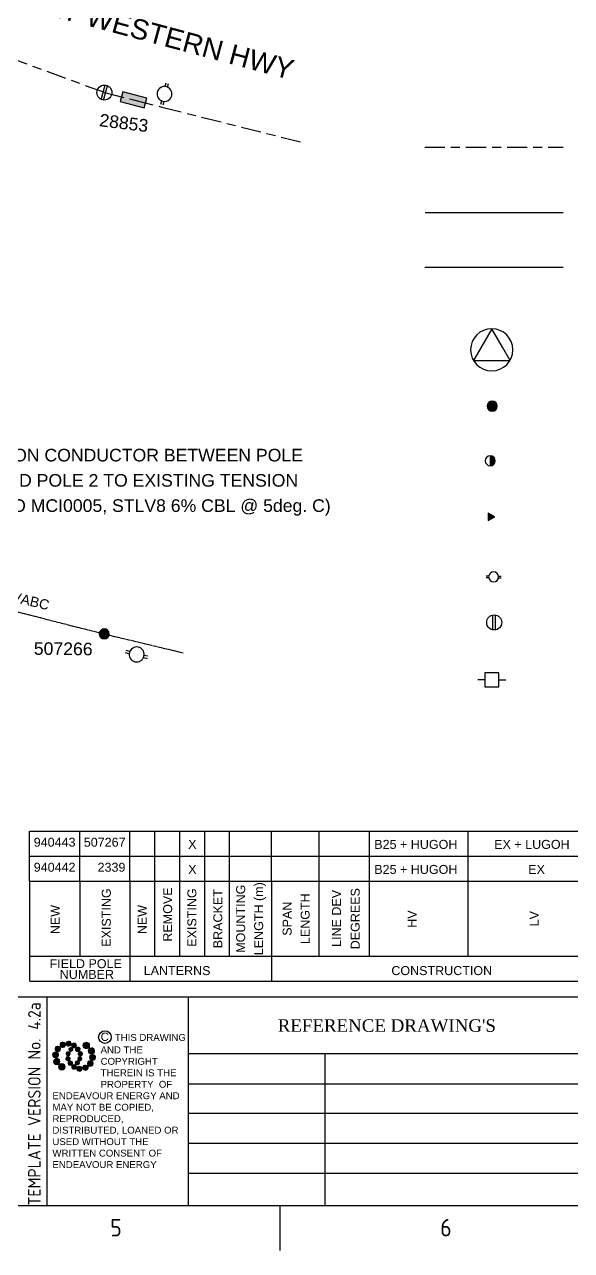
# Paper-space layout 'A1 Page 3' of a CAD drawing. Header units: metres, sheet in millimetres. Extents: x -21 to 813, y -3 to 583.
# Drawn here: x 279.5 to 388.8, y -3 to 241.9 of the extents above; entities that cross this region are included whole.
import ezdxf
from ezdxf.enums import TextEntityAlignment as Align

# ---------------------------------------------------------------- set-up
doc = ezdxf.new("R2010")
doc.units = ezdxf.units.M
doc.linetypes.add('Cable Exist OH', pattern=[1, 1, 0])
doc.linetypes.add('Cable Exist UG', pattern=[8.2, 4, -1.2, 1.8, -1.2])
doc.layers.get('0').update_dxf_attribs({"color": 6})
doc.layers.add('Cadastre Roads_SP_EXT', color=9, linetype='Continuous', lineweight=5)
for name, color, linetype in [('Equip_LV_EXT', 7, 'Continuous'), ('Equip_LV_NEW', 2, 'Continuous'), ('Equip_SP_LV_EXT', 7, 'Continuous'), ('Mains_HV_EXT', 7, 'Continuous'), ('Mains_LV_EXT', 7, 'Continuous'), ('Mains_LV_NEW_T84', 2, 'Continuous'), ('Notes', 7, 'Continuous'), ('Sub_SP_TR_HV_LV_SL_LS_EXT', 7, 'Continuous'), ('SupportsOH_SP_TR_HV_LV_SL_EXT', 7, 'Continuous'), ('SupportsOH_SP_TR_HV_LV_SL_NEW', 2, 'Continuous'), ('SupportsUG_SP_EXT', 7, 'Continuous'), ('SupportsUG_SP_LV_EXT', 7, 'Continuous')]:
    doc.layers.add(name, color=color, linetype=linetype)
doc.styles.add('ARIAL', font='arial.ttf', dxfattribs={"height": 2})
doc.styles.add('iecARIAL', font='arial.ttf', dxfattribs={"height": 2})
doc.styles.add('iecISOCP', font='isocp.shx')
doc.styles.add('iecTimesNewRoman', font='times.ttf')
doc.styles.add('POLE_LABEL', font='arial.ttf')
doc.styles.get("Standard").update_dxf_attribs({"font": 'arial.ttf'})
doc.linetypes.add('Cable New UG', pattern='A,7,-0.25,["x",Standard,S=2,R=0,X=0.2,Y=-0.8],-2.1', length=9.35)

# ---------------------------------------------------------------- blocks, each defined once
blk = doc.blocks.new('EE_LOGO_SMALL')
at = {"layer": 'Notes'}
h = blk.add_hatch(color=256, dxfattribs=at)
edge = h.paths.add_edge_path()
edge.add_spline(control_points=[(-4.19, 5.89), (-4.56, 6.46), (-5.32, 6.62), (-5.88, 6.26), (-6.45, 5.89), (-6.61, 5.13), (-6.25, 4.56), (-5.88, 4), (-5.13, 3.83), (-4.56, 4.2), (-3.99, 4.56), (-3.82, 5.32), (-4.19, 5.89)], knot_values=[0, 0, 0, 0, 1, 1, 1, 2, 2, 2, 3, 3, 3, 4, 4, 4, 4], degree=3, periodic=0)
h = blk.add_hatch(color=256, dxfattribs=at)
edge = h.paths.add_edge_path()
edge.add_spline(control_points=[(-1.35, 5.88), (-1.41, 6.52), (-1.98, 6.98), (-2.62, 6.92), (-3.26, 6.85), (-3.72, 6.28), (-3.66, 5.65), (-3.6, 5.01), (-3.03, 4.54), (-2.39, 4.61), (-1.75, 4.67), (-1.28, 5.24), (-1.35, 5.88)], knot_values=[0, 0, 0, 0, 1, 1, 1, 2, 2, 2, 3, 3, 3, 4, 4, 4, 4], degree=3, periodic=0)
h = blk.add_hatch(color=256, dxfattribs=at)
edge = h.paths.add_edge_path()
edge.add_spline(control_points=[(1.01, 4.87), (1.01, 4.27), (0.53, 3.79), (-0.07, 3.79), (-0.67, 3.79), (-1.16, 4.27), (-1.16, 4.87), (-1.16, 5.47), (-0.67, 5.96), (-0.07, 5.96), (0.53, 5.96), (1.01, 5.47), (1.01, 4.87)], knot_values=[0, 0, 0, 0, 1, 1, 1, 2, 2, 2, 3, 3, 3, 4, 4, 4, 4], degree=3, periodic=0)
edge = h.paths.add_edge_path()
edge.add_spline(control_points=[(-1.36, 3.98), (-1.87, 4.09), (-2.38, 3.77), (-2.49, 3.26), (-2.6, 2.75), (-2.27, 2.24), (-1.76, 2.13), (-1.25, 2.02), (-0.75, 2.35), (-0.64, 2.86), (-0.53, 3.37), (-0.85, 3.87), (-1.36, 3.98)], knot_values=[0, 0, 0, 0, 1, 1, 1, 2, 2, 2, 3, 3, 3, 4, 4, 4, 4], degree=3, periodic=0)
h = blk.add_hatch(color=256, dxfattribs=at)
edge = h.paths.add_edge_path()
edge.add_spline(control_points=[(2.33, 2.37), (2.77, 2.76), (2.8, 3.42), (2.42, 3.85), (2.03, 4.29), (1.37, 4.32), (0.94, 3.94), (0.51, 3.55), (0.47, 2.89), (0.85, 2.46), (1.24, 2.03), (1.9, 1.99), (2.33, 2.37)], knot_values=[0, 0, 0, 0, 1, 1, 1, 2, 2, 2, 3, 3, 3, 4, 4, 4, 4], degree=3, periodic=0)
edge = h.paths.add_edge_path()
edge.add_spline(control_points=[(1.01, 4.87), (1.01, 4.27), (0.53, 3.79), (-0.07, 3.79), (-0.67, 3.79), (-1.16, 4.27), (-1.16, 4.87), (-1.16, 5.47), (-0.67, 5.96), (-0.07, 5.96), (0.53, 5.96), (1.01, 5.47), (1.01, 4.87)], knot_values=[0, 0, 0, 0, 1, 1, 1, 2, 2, 2, 3, 3, 3, 4, 4, 4, 4], degree=3, periodic=0)
h = blk.add_hatch(color=256, dxfattribs=at)
edge = h.paths.add_edge_path()
edge.add_spline(control_points=[(1.01, 4.87), (1.01, 4.27), (0.53, 3.79), (-0.07, 3.79), (-0.67, 3.79), (-1.16, 4.27), (-1.16, 4.87), (-1.16, 5.47), (-0.67, 5.96), (-0.07, 5.96), (0.53, 5.96), (1.01, 5.47), (1.01, 4.87)], knot_values=[0, 0, 0, 0, 1, 1, 1, 2, 2, 2, 3, 3, 3, 4, 4, 4, 4], degree=3, periodic=0)
edge = h.paths.add_edge_path(flags=16)
edge.add_spline(control_points=[(1.01, 4.87), (1.01, 4.27), (0.53, 3.79), (-0.07, 3.79), (-0.67, 3.79), (-1.16, 4.27), (-1.16, 4.87), (-1.16, 5.47), (-0.67, 5.96), (-0.07, 5.96), (0.53, 5.96), (1.01, 5.47), (1.01, 4.87)], knot_values=[0, 0, 0, 0, 1, 1, 1, 2, 2, 2, 3, 3, 3, 4, 4, 4, 4], degree=3, periodic=0)
h = blk.add_hatch(color=256, dxfattribs=at)
edge = h.paths.add_edge_path()
edge.add_spline(control_points=[(6.99, 4.87), (6.99, 4.04), (6.32, 3.36), (5.48, 3.36), (4.65, 3.36), (3.97, 4.04), (3.97, 4.87), (3.97, 5.71), (4.65, 6.38), (5.48, 6.38), (6.32, 6.38), (6.99, 5.71), (6.99, 4.87)], knot_values=[0, 0, 0, 0, 1, 1, 1, 2, 2, 2, 3, 3, 3, 4, 4, 4, 4], degree=3, periodic=0)
h = blk.add_hatch(color=256, dxfattribs=at)
edge = h.paths.add_edge_path()
edge.add_spline(control_points=[(-8.41, 1.95), (-9.16, 1.99), (-9.8, 1.42), (-9.84, 0.67), (-9.89, -0.07), (-9.31, -0.71), (-8.56, -0.75), (-7.82, -0.8), (-7.18, -0.23), (-7.14, 0.52), (-7.09, 1.27), (-7.66, 1.91), (-8.41, 1.95)], knot_values=[0, 0, 0, 0, 1, 1, 1, 2, 2, 2, 3, 3, 3, 4, 4, 4, 4], degree=3, periodic=0)
h = blk.add_hatch(color=256, dxfattribs=at)
edge = h.paths.add_edge_path()
edge.add_spline(control_points=[(-6.81, 4.47), (-7.42, 4.82), (-8.21, 4.62), (-8.57, 4), (-8.92, 3.39), (-8.72, 2.6), (-8.1, 2.25), (-7.49, 1.89), (-6.7, 2.09), (-6.34, 2.71), (-5.98, 3.32), (-6.19, 4.11), (-6.81, 4.47)], knot_values=[0, 0, 0, 0, 1, 1, 1, 2, 2, 2, 3, 3, 3, 4, 4, 4, 4], degree=3, periodic=0)
h = blk.add_hatch(color=256, dxfattribs=at)
edge = h.paths.add_edge_path()
edge.add_spline(control_points=[(-2.5, 2.07), (-3.02, 2.18), (-3.52, 1.86), (-3.63, 1.35), (-3.74, 0.84), (-3.41, 0.33), (-2.91, 0.22), (-2.39, 0.11), (-1.89, 0.43), (-1.78, 0.95), (-1.67, 1.46), (-1.99, 1.96), (-2.5, 2.07)], knot_values=[0, 0, 0, 0, 1, 1, 1, 2, 2, 2, 3, 3, 3, 4, 4, 4, 4], degree=3, periodic=0)
h = blk.add_hatch(color=256, dxfattribs=at)
edge = h.paths.add_edge_path()
edge.add_spline(control_points=[(2.98, 0.19), (3.52, 0.33), (3.83, 0.88), (3.69, 1.41), (3.55, 1.94), (3.01, 2.26), (2.48, 2.12), (1.95, 1.98), (1.63, 1.43), (1.77, 0.9), (1.91, 0.37), (2.45, 0.05), (2.98, 0.19)], knot_values=[0, 0, 0, 0, 1, 1, 1, 2, 2, 2, 3, 3, 3, 4, 4, 4, 4], degree=3, periodic=0)
h = blk.add_hatch(color=256, dxfattribs=at)
edge = h.paths.add_edge_path()
edge.add_spline(control_points=[(8.37, 1.14), (9.1, 1.46), (9.42, 2.3), (9.11, 3.02), (8.79, 3.74), (7.95, 4.07), (7.23, 3.75), (6.51, 3.43), (6.18, 2.59), (6.49, 1.87), (6.81, 1.15), (7.65, 0.82), (8.37, 1.14)], knot_values=[0, 0, 0, 0, 1, 1, 1, 2, 2, 2, 3, 3, 3, 4, 4, 4, 4], degree=3, periodic=0)
h = blk.add_hatch(color=256, dxfattribs=at)
edge = h.paths.add_edge_path()
edge.add_spline(control_points=[(8.27, -1.91), (9.01, -1.95), (9.65, -1.38), (9.69, -0.63), (9.74, 0.12), (9.17, 0.75), (8.42, 0.8), (7.67, 0.84), (7.03, 0.27), (6.99, -0.48), (6.95, -1.22), (7.52, -1.87), (8.27, -1.91)], knot_values=[0, 0, 0, 0, 1, 1, 1, 2, 2, 2, 3, 3, 3, 4, 4, 4, 4], degree=3, periodic=0)
h = blk.add_hatch(color=256, dxfattribs=at)
edge = h.paths.add_edge_path()
edge.add_spline(control_points=[(-8.52, -1.1), (-9.24, -1.42), (-9.57, -2.26), (-9.25, -2.98), (-8.94, -3.7), (-8.09, -4.03), (-7.37, -3.71), (-6.65, -3.39), (-6.33, -2.55), (-6.64, -1.83), (-6.96, -1.11), (-7.8, -0.78), (-8.52, -1.1)], knot_values=[0, 0, 0, 0, 1, 1, 1, 2, 2, 2, 3, 3, 3, 4, 4, 4, 4], degree=3, periodic=0)
h = blk.add_hatch(color=256, dxfattribs=at)
edge = h.paths.add_edge_path()
edge.add_spline(control_points=[(-7.14, -4.83), (-7.14, -4), (-6.46, -3.32), (-5.63, -3.32), (-4.8, -3.32), (-4.12, -4), (-4.12, -4.83), (-4.12, -5.67), (-4.8, -6.34), (-5.63, -6.34), (-6.46, -6.34), (-7.14, -5.67), (-7.14, -4.83)], knot_values=[0, 0, 0, 0, 1, 1, 1, 2, 2, 2, 3, 3, 3, 4, 4, 4, 4], degree=3, periodic=0)
h = blk.add_hatch(color=256, dxfattribs=at)
edge = h.paths.add_edge_path()
edge.add_spline(control_points=[(-3.13, -0.15), (-3.66, -0.29), (-3.98, -0.84), (-3.84, -1.37), (-3.7, -1.9), (-3.15, -2.22), (-2.62, -2.08), (-2.09, -1.94), (-1.78, -1.39), (-1.91, -0.86), (-2.06, -0.33), (-2.6, -0.01), (-3.13, -0.15)], knot_values=[0, 0, 0, 0, 1, 1, 1, 2, 2, 2, 3, 3, 3, 4, 4, 4, 4], degree=3, periodic=0)
h = blk.add_hatch(color=256, dxfattribs=at)
edge = h.paths.add_edge_path()
edge.add_spline(control_points=[(-2.48, -2.33), (-2.91, -2.72), (-2.95, -3.38), (-2.56, -3.81), (-2.18, -4.24), (-1.52, -4.28), (-1.08, -3.9), (-0.65, -3.51), (-0.62, -2.85), (-1, -2.42), (-1.39, -1.98), (-2.05, -1.95), (-2.48, -2.33)], knot_values=[0, 0, 0, 0, 1, 1, 1, 2, 2, 2, 3, 3, 3, 4, 4, 4, 4], degree=3, periodic=0)
h = blk.add_hatch(color=256, dxfattribs=at)
edge = h.paths.add_edge_path()
edge.add_spline(control_points=[(-1.16, -4.83), (-1.16, -4.23), (-0.67, -3.74), (-0.07, -3.74), (0.53, -3.74), (1.01, -4.23), (1.01, -4.83), (1.01, -5.43), (0.53, -5.92), (-0.07, -5.92), (-0.67, -5.92), (-1.16, -5.43), (-1.16, -4.83)], knot_values=[0, 0, 0, 0, 1, 1, 1, 2, 2, 2, 3, 3, 3, 4, 4, 4, 4], degree=3, periodic=0)
h = blk.add_hatch(color=256, dxfattribs=at)
edge = h.paths.add_edge_path()
edge.add_spline(control_points=[(1.22, -3.94), (1.73, -4.05), (2.23, -3.73), (2.34, -3.22), (2.45, -2.71), (2.13, -2.2), (1.62, -2.09), (1.11, -1.98), (0.6, -2.3), (0.49, -2.81), (0.38, -3.32), (0.71, -3.83), (1.22, -3.94)], knot_values=[0, 0, 0, 0, 1, 1, 1, 2, 2, 2, 3, 3, 3, 4, 4, 4, 4], degree=3, periodic=0)
h = blk.add_hatch(color=256, dxfattribs=at)
edge = h.paths.add_edge_path()
edge.add_spline(control_points=[(1.2, -5.84), (1.27, -6.47), (1.84, -6.94), (2.47, -6.87), (3.11, -6.81), (3.58, -6.24), (3.51, -5.6), (3.45, -4.96), (2.88, -4.5), (2.24, -4.56), (1.6, -4.63), (1.13, -5.2), (1.2, -5.84)], knot_values=[0, 0, 0, 0, 1, 1, 1, 2, 2, 2, 3, 3, 3, 4, 4, 4, 4], degree=3, periodic=0)
h = blk.add_hatch(color=256, dxfattribs=at)
edge = h.paths.add_edge_path()
edge.add_spline(control_points=[(2.36, -2.03), (2.87, -2.14), (3.37, -1.81), (3.48, -1.3), (3.59, -0.79), (3.27, -0.29), (2.76, -0.18), (2.25, -0.07), (1.74, -0.39), (1.63, -0.9), (1.52, -1.41), (1.85, -1.92), (2.36, -2.03)], knot_values=[0, 0, 0, 0, 1, 1, 1, 2, 2, 2, 3, 3, 3, 4, 4, 4, 4], degree=3, periodic=0)
h = blk.add_hatch(color=256, dxfattribs=at)
edge = h.paths.add_edge_path()
edge.add_spline(control_points=[(4.05, -5.84), (4.41, -6.41), (5.17, -6.58), (5.73, -6.21), (6.3, -5.85), (6.46, -5.09), (6.1, -4.52), (5.73, -3.95), (4.98, -3.79), (4.41, -4.16), (3.84, -4.52), (3.68, -5.28), (4.05, -5.84)], knot_values=[0, 0, 0, 0, 1, 1, 1, 2, 2, 2, 3, 3, 3, 4, 4, 4, 4], degree=3, periodic=0)
h = blk.add_hatch(color=256, dxfattribs=at)
edge = h.paths.add_edge_path()
edge.add_spline(control_points=[(6.66, -4.43), (7.27, -4.78), (8.06, -4.58), (8.42, -3.96), (8.78, -3.35), (8.57, -2.56), (7.96, -2.2), (7.34, -1.84), (6.55, -2.05), (6.2, -2.66), (5.84, -3.28), (6.04, -4.07), (6.66, -4.43)], knot_values=[0, 0, 0, 0, 1, 1, 1, 2, 2, 2, 3, 3, 3, 4, 4, 4, 4], degree=3, periodic=0)
at = {"layer": 'Notes', "lineweight": 0}
for points in [[(1.85, 2.13), (1.85, 2.13)], [(-1.99, -2.08), (-1.99, -2.08)]]:
    blk.add_lwpolyline(points, dxfattribs=at)
for points in [[(-4.19, 5.89), (-4.56, 6.46), (-5.32, 6.62), (-5.88, 6.26), (-6.45, 5.89), (-6.61, 5.13), (-6.25, 4.56), (-5.88, 4), (-5.13, 3.83), (-4.56, 4.2), (-3.99, 4.56), (-3.82, 5.32), (-4.19, 5.89)], [(-1.35, 5.88), (-1.41, 6.52), (-1.98, 6.98), (-2.62, 6.92), (-3.26, 6.85), (-3.72, 6.28), (-3.66, 5.65), (-3.6, 5.01), (-3.03, 4.54), (-2.39, 4.61), (-1.75, 4.67), (-1.28, 5.24), (-1.35, 5.88)], [(1.01, 4.87), (1.01, 4.27), (0.53, 3.79), (-0.07, 3.79), (-0.67, 3.79), (-1.16, 4.27), (-1.16, 4.87), (-1.16, 5.47), (-0.67, 5.96), (-0.07, 5.96), (0.53, 5.96), (1.01, 5.47), (1.01, 4.87)], [(1.01, 4.87), (1.01, 4.27), (0.53, 3.79), (-0.07, 3.79), (-0.67, 3.79), (-1.16, 4.27), (-1.16, 4.87), (-1.16, 5.47), (-0.67, 5.96), (-0.07, 5.96), (0.53, 5.96), (1.01, 5.47), (1.01, 4.87)], [(6.99, 4.87), (6.99, 4.04), (6.32, 3.36), (5.48, 3.36), (4.65, 3.36), (3.97, 4.04), (3.97, 4.87), (3.97, 5.71), (4.65, 6.38), (5.48, 6.38), (6.32, 6.38), (6.99, 5.71), (6.99, 4.87)], [(-8.41, 1.95), (-9.16, 1.99), (-9.8, 1.42), (-9.84, 0.67), (-9.89, -0.07), (-9.31, -0.71), (-8.56, -0.75), (-7.82, -0.8), (-7.18, -0.23), (-7.14, 0.52), (-7.09, 1.27), (-7.66, 1.91), (-8.41, 1.95)], [(-6.81, 4.47), (-7.42, 4.82), (-8.21, 4.62), (-8.57, 4), (-8.92, 3.39), (-8.72, 2.6), (-8.1, 2.25), (-7.49, 1.89), (-6.7, 2.09), (-6.34, 2.71), (-5.98, 3.32), (-6.19, 4.11), (-6.81, 4.47)], [(-2.5, 2.07), (-3.02, 2.18), (-3.52, 1.86), (-3.63, 1.35), (-3.74, 0.84), (-3.41, 0.33), (-2.91, 0.22), (-2.39, 0.11), (-1.89, 0.43), (-1.78, 0.95), (-1.67, 1.46), (-1.99, 1.96), (-2.5, 2.07)], [(-1.36, 3.98), (-1.87, 4.09), (-2.38, 3.77), (-2.49, 3.26), (-2.6, 2.75), (-2.27, 2.24), (-1.76, 2.13), (-1.25, 2.02), (-0.75, 2.35), (-0.64, 2.86), (-0.53, 3.37), (-0.85, 3.87), (-1.36, 3.98)], [(2.33, 2.37), (2.77, 2.76), (2.8, 3.42), (2.42, 3.85), (2.03, 4.29), (1.37, 4.32), (0.94, 3.94), (0.51, 3.55), (0.47, 2.89), (0.85, 2.46), (1.24, 2.03), (1.9, 1.99), (2.33, 2.37)], [(2.98, 0.19), (3.52, 0.33), (3.83, 0.88), (3.69, 1.41), (3.55, 1.94), (3.01, 2.26), (2.48, 2.12), (1.95, 1.98), (1.63, 1.43), (1.77, 0.9), (1.91, 0.37), (2.45, 0.05), (2.98, 0.19)], [(8.37, 1.14), (9.1, 1.46), (9.42, 2.3), (9.11, 3.02), (8.79, 3.74), (7.95, 4.07), (7.23, 3.75), (6.51, 3.43), (6.18, 2.59), (6.49, 1.87), (6.81, 1.15), (7.65, 0.82), (8.37, 1.14)], [(8.27, -1.91), (9.01, -1.95), (9.65, -1.38), (9.69, -0.63), (9.74, 0.12), (9.17, 0.75), (8.42, 0.8), (7.67, 0.84), (7.03, 0.27), (6.99, -0.48), (6.95, -1.22), (7.52, -1.87), (8.27, -1.91)], [(-8.52, -1.1), (-9.24, -1.42), (-9.57, -2.26), (-9.25, -2.98), (-8.94, -3.7), (-8.09, -4.03), (-7.37, -3.71), (-6.65, -3.39), (-6.33, -2.55), (-6.64, -1.83), (-6.96, -1.11), (-7.8, -0.78), (-8.52, -1.1)], [(-7.14, -4.83), (-7.14, -4), (-6.46, -3.32), (-5.63, -3.32), (-4.8, -3.32), (-4.12, -4), (-4.12, -4.83), (-4.12, -5.67), (-4.8, -6.34), (-5.63, -6.34), (-6.46, -6.34), (-7.14, -5.67), (-7.14, -4.83)], [(-3.13, -0.15), (-3.66, -0.29), (-3.98, -0.84), (-3.84, -1.37), (-3.7, -1.9), (-3.15, -2.22), (-2.62, -2.08), (-2.09, -1.94), (-1.78, -1.39), (-1.91, -0.86), (-2.06, -0.33), (-2.6, -0.01), (-3.13, -0.15)], [(-2.48, -2.33), (-2.91, -2.72), (-2.95, -3.38), (-2.56, -3.81), (-2.18, -4.24), (-1.52, -4.28), (-1.08, -3.9), (-0.65, -3.51), (-0.62, -2.85), (-1, -2.42), (-1.39, -1.98), (-2.05, -1.95), (-2.48, -2.33)], [(-1.16, -4.83), (-1.16, -4.23), (-0.67, -3.74), (-0.07, -3.74), (0.53, -3.74), (1.01, -4.23), (1.01, -4.83), (1.01, -5.43), (0.53, -5.92), (-0.07, -5.92), (-0.67, -5.92), (-1.16, -5.43), (-1.16, -4.83)], [(1.22, -3.94), (1.73, -4.05), (2.23, -3.73), (2.34, -3.22), (2.45, -2.71), (2.13, -2.2), (1.62, -2.09), (1.11, -1.98), (0.6, -2.3), (0.49, -2.81), (0.38, -3.32), (0.71, -3.83), (1.22, -3.94)], [(1.2, -5.84), (1.27, -6.47), (1.84, -6.94), (2.47, -6.87), (3.11, -6.81), (3.58, -6.24), (3.51, -5.6), (3.45, -4.96), (2.88, -4.5), (2.24, -4.56), (1.6, -4.63), (1.13, -5.2), (1.2, -5.84)], [(2.36, -2.03), (2.87, -2.14), (3.37, -1.81), (3.48, -1.3), (3.59, -0.79), (3.27, -0.29), (2.76, -0.18), (2.25, -0.07), (1.74, -0.39), (1.63, -0.9), (1.52, -1.41), (1.85, -1.92), (2.36, -2.03)], [(4.05, -5.84), (4.41, -6.41), (5.17, -6.58), (5.73, -6.21), (6.3, -5.85), (6.46, -5.09), (6.1, -4.52), (5.73, -3.95), (4.98, -3.79), (4.41, -4.16), (3.84, -4.52), (3.68, -5.28), (4.05, -5.84)], [(6.66, -4.43), (7.27, -4.78), (8.06, -4.58), (8.42, -3.96), (8.78, -3.35), (8.57, -2.56), (7.96, -2.2), (7.34, -1.84), (6.55, -2.05), (6.2, -2.66), (5.84, -3.28), (6.04, -4.07), (6.66, -4.43)]]:
    blk.add_open_spline(points, degree=3, knots=[0, 0, 0, 0, 1, 1, 1, 2, 2, 2, 3, 3, 3, 4, 4, 4, 4], dxfattribs=at)
blk = doc.blocks.new('EE_COPYRIGHT_A1')
at = {"layer": 'Notes'}
blk.add_circle((9.53, -0.82), 1.15, dxfattribs=at)
at = {"xscale": 0.4, "yscale": 0.4, "zscale": 0.4}
blk.add_blockref('EE_LOGO_SMALL', (3.96, -4.29), dxfattribs=at)
at = {"layer": 'Notes', "insert": (0, 0), "char_height": 1.25, "width": 24.1208, "attachment_point": 1, "style": 'ARIAL'}
blk.add_mtext('\\pt8.75;               ^I{\\H1.2x;C } THIS DRAWING\\P\\pi-8.75,l8.75,t8.75,20;       ^IAND THE ^I\\P\\pi0,t8.75;COPYRIGHT\\P\\pi-8.75,t1.25,8.75;^I^ITHEREIN IS THE PROPERTY  OF \\P\\pi0,l0,t1.25;ENDEAVOUR ENERGY AND MAY NOT BE COPIED, REPRODUCED, DISTRIBUTED, LOANED OR USED WITHOUT THE WRITTEN CONSENT OF ENDEAVOUR ENERGY', dxfattribs=at)
blk = doc.blocks.new('A1_FRAME_TITLE')
at = {"layer": 'Notes', "color": 3, "linetype": 'Continuous'}
for p, q in [((304.54, 47.62), (304.54, 5.97)), ((332.78, 47.62), (332.78, 5.97))]:
    blk.add_line(p, q, dxfattribs=at)
at = {"layer": 'Notes', "color": 7}
for p, q in [((332.81, 36.33), (478.24, 36.33)), ((360.07, 36.33), (360.07, 5.97)), ((332.78, 30.28), (478.24, 30.28)), ((478.24, 24.33), (332.78, 24.33)), ((478.24, 18.33), (332.78, 18.33)), ((478.24, 12.33), (332.78, 12.33))]:
    blk.add_line(p, q, dxfattribs=at)
at = {"layer": 'Notes', "linetype": 'Continuous'}
blk.add_line((351.17, -3.03), (351.17, 5.97), dxfattribs=at)
at = {"layer": 'Notes', "color": 3, "linetype": 'Continuous', "flags": 128}
for points in [[(123.8, 47.62), (824.37, 47.62)], [(123.8, 5.97), (824.37, 5.97)]]:
    blk.add_lwpolyline(points, dxfattribs=at)
at = {"layer": 'Notes', "xscale": 1.1, "yscale": 1.1, "zscale": 1.1}
blk.add_blockref('EE_COPYRIGHT_A1', (305.65, 40.49), dxfattribs=at)
blk.add_attdef('DRAFT_NUM', (29.9, 23.29), '', height=2.5, rotation=90)
at = {"layer": 'Notes', "style": 'iecTimesNewRoman'}
blk.add_text("REFERENCE DRAWING'S", height=2.5, dxfattribs=at).set_placement((372.45, 40.66), align=Align.CENTER)
at = {"layer": 'Notes', "color": 7, "style": 'iecISOCP'}
blk.add_text('TEMPLATE VERSION No.', height=2.5, rotation=90, dxfattribs=at).set_placement((302.04, 5.97), align=Align.MIDDLE_LEFT)
for s, p in [('5', (317.21, -0.22)), ('6', (383.12, -0.22))]:
    blk.add_text(s, height=3.5, dxfattribs=at).set_placement(p)
at = {"layer": 'Notes', "color": 7, "style": 'iecISOCP', "flags": 8}
blk.add_attdef('VERSION_NO', text='', height=2.5, rotation=90, dxfattribs=at).set_placement((302.04, 43.81), align=Align.MIDDLE_CENTER)
at = {"layer": 'Notes', "color": 7, "style": 'iecISOCP'}
for tag, p in [('CAP_NO', (513.19, 43.46)), ('IE_NUM', (513.05, 37.81)), ('REF_No_1', (335.24, 32.31)), ('REF_1', (362.52, 32.31)), ('HV_SWITCH', (513.46, 32.16)), ('GEN_WO', (441.71, 31.76)), ('REF_No_2', (335.24, 26.31)), ('REF_2', (362.52, 26.31)), ('OH_WO', (441.71, 25.81)), ('UBD_REF', (513.05, 25.83)), ('REF_No_3', (335.24, 20.31)), ('REF_3', (362.52, 20.31)), ('UG_WO', (441.71, 20.05)), ('GIS_MAP_No', (513.05, 20.04)), ('REF_No_4', (335.24, 14.31)), ('REF_4', (362.52, 14.31)), ('SUB_WO', (441.71, 13.81)), ('HV_OP_DIAG', (513.33, 14.2)), ('LGA', (512.95, 7.78))]:
    blk.add_attdef(tag, p, '', height=2.5, dxfattribs=at)
at = {"layer": 'Notes', "style": 'iecISOCP'}
for tag, p in [('T1', (684.37, 39.47)), ('T2', (684.37, 34.35)), ('T3', (684.37, 28.92)), ('T4', (684.37, 23.66)), ('T5', (684.37, 18.23)), ('T6', (684.37, 12.97))]:
    blk.add_attdef(tag, text='', height=3.5, dxfattribs=at).set_placement(p, align=Align.CENTER)
at = {"layer": 'Notes', "color": 7, "style": 'iecISOCP'}
for tag, p in [('scale', (567.76, 33.27)), ('DRAWN', (567.76, 24.93)), ('DATE', (567.76, 16.88)), ('CHD', (567.76, 8.37)), ('DESIGN', (605.62, 9.15))]:
    blk.add_attdef(tag, text='', height=2.5, dxfattribs=at).set_placement(p, align=Align.CENTER)
at = {"layer": 'Notes', "color": 4, "style": 'iecISOCP'}
blk.add_attdef('NUM', text='', height=7, dxfattribs=at).set_placement((792.37, 20.12), align=Align.MIDDLE_CENTER)
at = {"layer": 'Notes', "color": 1, "style": 'iecISOCP'}
blk.add_attdef('REV', text='', height=5, dxfattribs=at).set_placement((820.05, 17.1), align=Align.CENTER)
at = {"layer": 'Notes', "color": 7, "style": 'iecISOCP'}
for tag, p in [('NS', (790.71, 8.12)), ('SHTS', (805.41, 8.12))]:
    blk.add_attdef(tag, text='', height=2.5, dxfattribs=at).set_placement(p, align=Align.MIDDLE)
at = {"layer": 'Notes', "style": 'iecISOCP'}
blk.add_attdef('ExportID', (9.08, 2.39), '', height=2.5, dxfattribs=at)
at = {"layer": 'Notes', "style": 'iecISOCP', "flags": 1}
for tag, p in [('ProjectType', (14.17, -26.8)), ('ProjectNumber', (23.56, -26.82)), ('DrawingNumber', (35.51, -26.8)), ('ProjectDescription', (47.56, -26.83)), ('ExportDate', (60.28, -26.79)), ('ExportUserName', (69.15, -26.8)), ('DesignerCompanyName', (81.48, -26.79)), ('ExportAreaOfInterest', (97.1, -26.81)), ('GIS_SUCCESS', (112, -26.78)), ('CAD_SUCCESS', (121.79, -26.78)), ('DEPOTCODE', (132.11, -26.88)), ('ExportCategories', (140.08, -26.8)), ('Comments', (154.38, -26.88))]:
    blk.add_attdef(tag, p, '', height=1, dxfattribs=at)
blk = doc.blocks.new('PILLAR_EXT')
blk.add_hatch(color=256).paths.add_polyline_path([(-2.475, 0.99), (-2.475, -0.99), (2.475, -0.99), (2.475, 0.99)])
blk.add_lwpolyline([(-2.475, -0.99), (2.475, -0.99), (2.475, 0.99), (-2.475, 0.99)], close=True)
at = {"style": 'iecARIAL', "flags": 8}
blk.add_attdef('ASSET_NUM', (1.5, 3.5), '', height=2.5, dxfattribs=at)
for tag, p, flags in [('OWNED_BY', (0, -0.2), 9), ('STATE', (0, -0.4), 9), ('SUPPORT_TYPE', (0, -0.6), 9), ('STREETNAME', (0, -1.8), 9), ('SUBURB', (0, -2), 1), ('USAGE', (0, -0.8), 9), ('LEGEND', (0, -1), 9), ('LOCATION', (0, -1.2), 9), ('NOTES', (0, -1.4), 9), ('PARENT', (0, -1.6), 9)]:
    blk.add_attdef(tag, p, '', height=0.2, dxfattribs=dict(flags=flags))
blk = doc.blocks.new('LV_OH_LINKS_OPEN_EXT')
for p, q in [((-0.17, 4.97), (-0.17, 5.46)), ((0.17, 4.97), (0.17, 5.46)), ((-0.17, 3), (-0.17, 2.5)), ((0.17, 3), (0.17, 2.5))]:
    blk.add_line(p, q)
blk.add_lwpolyline([(0, 2.99, 1), (0, 4.98, 1)], format="xyb", close=True)
at = {"flags": 9}
for tag, p in [('ACTUAL_STATUS', (0, 0)), ('CONSTRUCTED_VOLTAGE', (0, -0.2)), ('OPERATING_VOLTAGE', (0, -0.6)), ('ORIENTATION', (0, -0.8)), ('OWNED_BY', (0, -1)), ('STATE', (0, -1.2)), ('SWITCH_TYPE', (0, -1.4)), ('NO_PHASES', (0, -0.4)), ('USAGE', (0, -1.6)), ('LEGEND', (0, -1.8)), ('NOTES', (0, -2))]:
    blk.add_attdef(tag, text='', height=0.2, dxfattribs=at).set_placement(p, align=Align.MIDDLE_LEFT)
at = {"flags": 1}
blk.add_attdef('Z', (0, 0), '', height=0.2, dxfattribs=at)
blk = doc.blocks.new('POLE_EXT')
blk.add_hatch(color=256).paths.add_polyline_path([(-1, 0, 1), (1, 0, 1)])
blk.add_lwpolyline([(-1, 0, 1), (1, 0, 1)], format="xyb", close=True)
for tag, height, flags, p in [('pNumber', 2.5, 8, (-17.84, 2.07)), ('OWNED_BY', 0.2, 9, (1.35, -0.4)), ('SPECIAL_USE', 0.2, 9, (1.35, -0.8)), ('STATE', 0.2, 9, (1.35, -1)), ('cLV', 0.2, 9, (1.35, -1.4)), ('hDepth', 0.2, 9, (1.35, -1.6)), ('hDia', 0.2, 9, (1.35, -1.8)), ('cHV', 0.2, 9, (1.35, -2)), ('PARENT', 0.2, 9, (1.35, -0.6)), ('USAGE', 0.2, 9, (1.35, -1.2)), ('LBRACKET', 0.2, 9, (1.35, -2.2)), ('LExisting', 0.2, 9, (1.35, -2.4)), ('cLinedev', 0.2, 9, (1.35, -3.4)), ('pExisting', 0.2, 9, (1.35, -3.8)), ('pFooting', 0.2, 9, (1.35, -4.4)), ('pNew', 0.2, 9, (1.35, -4.6)), ('pRelocate', 0.2, 9, (1.35, -5)), ('LANTNUMBER', 0.2, 9, (1.35, -2.6)), ('LOther', 0.2, 9, (1.35, -2.8)), ('LRemove', 0.2, 9, (1.35, -3)), ('LEGEND', 0.2, 9, (1.35, -3.2)), ('LOCATION', 0.2, 9, (1.35, -3.6)), ('PFNUMBER', 0.2, 9, (1.35, -4)), ('NEWPFNUMBER', 0.2, 9, (1.35, -4.2)), ('pRemove', 0.2, 9, (1.35, -5.2)), ('pReplace', 0.2, 9, (1.35, -5.4)), ('pStay', 0.2, 9, (1.35, -5.6)), ('pType', 0.2, 9, (1.35, -5.8)), ('cspan', 0.2, 9, (1.35, -6)), ('STREETNAME', 0.2, 9, (1.35, -6.2)), ('SUBURB', 0.2, 9, (1.35, -6.4)), ('OPERATED_BY', 0.2, 9, (1.36, -7.01)), ('NOTES', 0.2, 9, (1.35, -6.6)), ('MAINTAINED_BY', 0.2, 9, (1.36, -6.81))]:
    blk.add_attdef(tag, text='', height=height, dxfattribs=dict(flags=flags)).set_placement(p, align=Align.MIDDLE_LEFT)
at = {"style": 'POLE_LABEL'}
for tag, height, flags, p in [('ASSET_NUM', 2.5, 8, (2, 2)), ('STRUCTURE_PLANT_NUMBER', 0.2, 9, (1.35, 0.03)), ('STREET_CODE', 0.2, 9, (1.35, -0.2))]:
    blk.add_attdef(tag, text='', height=height, dxfattribs=dict(at, flags=flags)).set_placement(p, align=Align.MIDDLE_LEFT)
at = {"flags": 1}
blk.add_attdef('Z', (1.35, -7.33), '', height=0.2, dxfattribs=at)
blk = doc.blocks.new('LV_UG_LINKS_CLOSED_EXT')
blk.add_wipeout([(-1.06, 1.06), (-1.18, 0.92), (-1.29, 0.76), (-1.37, 0.59), (-1.43, 0.42), (-1.48, 0.23), (-1.49, 0.05), (-1.49, -0.14), (-1.46, -0.33), (-1.41, -0.51), (-1.33, -0.68), (-1.24, -0.84), (-1.12, -0.99), (-0.99, -1.12), (-0.84, -1.24), (-0.68, -1.33), (-0.51, -1.41), (-0.33, -1.46), (-0.14, -1.49), (0.05, -1.49), (0.23, -1.48), (0.42, -1.43), (0.59, -1.37), (0.76, -1.29), (0.92, -1.18), (1.06, -1.06), (1.18, -0.92), (1.29, -0.76), (1.37, -0.59), (1.43, -0.42), (1.48, -0.23), (1.49, -0.05), (1.49, 0.14), (1.46, 0.33), (1.41, 0.51), (1.33, 0.68), (1.24, 0.84), (1.12, 0.99), (0.99, 1.12), (0.84, 1.24), (0.68, 1.33), (0.51, 1.41), (0.33, 1.46), (0.14, 1.49), (-0.05, 1.49), (-0.23, 1.48), (-0.42, 1.43), (-0.59, 1.37), (-0.76, 1.29), (-0.92, 1.18)])
for p, q in [((-0.25, -1.48), (-0.25, 1.48)), ((0.25, -1.48), (0.25, 1.48))]:
    blk.add_line(p, q)
blk.add_circle((0, 0), 1.5)
at = {"flags": 9}
for tag, p in [('ACTUAL_STATUS', (0, 0)), ('CONSTRUCTED_VOLTAGE', (0, -0.2)), ('OPERATING_VOLTAGE', (0, -0.6)), ('ORIENTATION', (0, -0.8)), ('STATE', (0, -1)), ('SWITCH_TYPE', (0, -1.2)), ('NO_PHASES', (0, -0.4)), ('USAGE', (0, -1.4)), ('NOTES', (0, -1.6))]:
    blk.add_attdef(tag, text='', height=0.2, dxfattribs=at).set_placement(p, align=Align.MIDDLE_LEFT)
at = {"flags": 1}
blk.add_attdef('Z', (0, 0), '', height=0.2, dxfattribs=at)
blk = doc.blocks.new('LV_UG_LINKS_OPEN_EXT')
for p, q in [((-0.25, 1.47), (-0.25, 2.22)), ((0.25, 1.47), (0.25, 2.22)), ((-0.25, -1.47), (-0.25, -2.22)), ((0.25, -1.47), (0.25, -2.22))]:
    blk.add_line(p, q)
at = {"flags": 9}
for tag, p in [('ACTUAL_STATUS', (0, 0)), ('CONSTRUCTED_VOLTAGE', (0, -0.2)), ('OPERATING_VOLTAGE', (0, -0.6)), ('ORIENTATION', (0, -0.8)), ('STATE', (0, -1)), ('SWITCH_TYPE', (0, -1.2)), ('NO_PHASES', (0, -0.4)), ('USAGE', (0, -1.4)), ('NOTES', (0, -1.6))]:
    blk.add_attdef(tag, text='', height=0.2, dxfattribs=at).set_placement(p, align=Align.MIDDLE_LEFT)
at = {"flags": 1}
blk.add_attdef('Z', (0, 0), '', height=0.2, dxfattribs=at)
blk.add_wipeout([(-0.25, 1.47), (-0.43, 1.43), (-0.61, 1.36), (-0.77, 1.28), (-0.93, 1.17), (-1.07, 1.05), (-1.19, 0.9), (-1.29, 0.75), (-1.38, 0.58), (-1.44, 0.4), (-1.48, 0.22), (-1.49, 0.03), (-1.49, -0.16), (-1.45, -0.34), (-1.4, -0.52), (-1.32, -0.69), (-1.23, -0.85), (-1.11, -1), (-0.98, -1.13), (-0.83, -1.24), (-0.66, -1.34), (-0.49, -1.41), (-0.31, -1.46), (-0.13, -1.49), (0.06, -1.49), (0.25, -1.47), (0.43, -1.43), (0.61, -1.36), (0.77, -1.28), (0.93, -1.17), (1.07, -1.05), (1.19, -0.9), (1.29, -0.75), (1.38, -0.58), (1.44, -0.4), (1.48, -0.22), (1.49, -0.03), (1.49, 0.16), (1.45, 0.34), (1.4, 0.52), (1.32, 0.69), (1.23, 0.85), (1.11, 1), (0.98, 1.13), (0.83, 1.24), (0.66, 1.34), (0.49, 1.41), (0.31, 1.46), (0.13, 1.49), (-0.06, 1.49)])
blk.add_lwpolyline([(0, -1.49, 1), (0, 1.49, 1)], format="xyb", close=True)
blk = doc.blocks.new('Final LV Circuit')
at = {"layer": 'Mains_LV_EXT', "linetype": 'Cable Exist OH'}
for points in [[(243.24, 120.39), (295.45, 107.08)], [(295.45, 107.08), (311.24, 103.31)]]:
    blk.add_lwpolyline(points, dxfattribs=at)
at = {"layer": 'Equip_SP_LV_EXT', "xscale": 1.5, "yscale": 1.5, "zscale": 1.5, "rotation": 255.7204777328631}
blk.add_blockref('LV_OH_LINKS_OPEN_EXT', (296.14, 104.46), dxfattribs=at)
at = {"layer": 'SupportsOH_SP_TR_HV_LV_SL_EXT'}
blk.add_blockref('POLE_EXT', (295.45, 107.08), dxfattribs=at)
at = {"layer": 'SupportsUG_SP_LV_EXT', "rotation": 345.142321940113}
blk.add_blockref('PILLAR_EXT', (301.29, 213.78), dxfattribs=at)
at = {"color": 7, "lineweight": -3, "insert": (260.82, 144.06), "char_height": 2.52, "width": 81.6477, "attachment_point": 1, "line_spacing_factor": 1.2}
blk.add_mtext('RE-TENSION CONDUCTOR BETWEEN POLE 507266 AND POLE 2 TO EXISTING TENSION (REFER TO MCI0005, STLV8 6% CBL @ 5deg. C)', dxfattribs=at)
at = {"layer": 'Cadastre Roads_SP_EXT', "color": 7}
blk.add_text('GREAT WESTERN HWY', height=4, rotation=345.0355, dxfattribs=at).set_placement((271.48, 234.1))
at = {"layer": 'SupportsOH_SP_TR_HV_LV_SL_EXT'}
for s, height, rotation, p in [('(A47) 95 4C LVABC', 2, 346.6785, (259.87, 117.58)), ('507266', 2.52, 359.4353, (281.37, 102.92))]:
    blk.add_text(s, height=height, rotation=rotation, dxfattribs=at).set_placement(p)
at = {"layer": 'SupportsUG_SP_LV_EXT'}
blk.add_text('28853', height=2.52, rotation=352.958, dxfattribs=at).set_placement((294.36, 208.52))
at = {"layer": 'Equip_LV_EXT'}
for name, p, rotation in [('LV_UG_LINKS_CLOSED_EXT', (295.48, 215.23), 344.6704323896791), ('LV_UG_LINKS_OPEN_EXT', (307.49, 214.95), 345.0613898175405)]:
    blk.add_blockref(name, p, dxfattribs=dict(at, rotation=rotation))
at = {"layer": 'Mains_LV_EXT', "linetype": 'Cable Exist UG'}
for points in [[(295.48, 215.23), (233.7, 237.89), (231.07, 238.5)], [(295.48, 215.23), (301.29, 213.78)], [(301.29, 213.78), (306.94, 212.34)], [(306.94, 212.34), (334.76, 205.35)]]:
    blk.add_lwpolyline(points, dxfattribs=at)
blk = doc.blocks.new('SUB_POLE_EXT')
blk.add_wipeout([(0, 4.22), (0.42, 4.2), (0.83, 4.14), (1.21, 4.05), (1.62, 3.9), (1.99, 3.72), (2.35, 3.51), (2.68, 3.26), (2.99, 2.99), (3.28, 2.66), (3.52, 2.34), (3.76, 1.92), (3.9, 1.62), (4.04, 1.23), (4.18, 0.63), (4.22, 0), (4.18, -0.61), (4.06, -1.15), (3.9, -1.62), (3.58, -2.24), (3.22, -2.73), (2.97, -3.01), (2.68, -3.26), (2.36, -3.5), (2, -3.72), (1.64, -3.89), (1.25, -4.03), (0.82, -4.14), (0.42, -4.2), (0, -4.22), (-0.41, -4.2), (-0.8, -4.15), (-1.21, -4.05), (-1.62, -3.9), (-1.99, -3.73), (-2.35, -3.51), (-2.68, -3.26), (-2.96, -3.02), (-3.23, -2.72), (-3.51, -2.35), (-3.71, -2.01), (-3.91, -1.6), (-4.05, -1.21), (-4.16, -0.76), (-4.22, -0.14), (-4.21, 0.39), (-4.14, 0.83), (-4.03, 1.27), (-3.9, 1.63), (-3.71, 2.02), (-3.5, 2.37), (-3.28, 2.67), (-2.99, 2.99), (-2.68, 3.27), (-2.33, 3.52), (-1.98, 3.73), (-1.63, 3.9), (-1.2, 4.05), (-0.78, 4.15), (-0.4, 4.21)])
blk.add_line((2.16, 0.48), (2.16, 0.48, 0))
blk.add_lwpolyline([(-4.22, 0, 1), (4.22, 0, 1)], format="xyb", close=True)
blk.add_lwpolyline([(2.14, 0.52), (0, 4.22), (-3.66, -2.11), (3.66, -2.11)], close=True)
for tag, height, flags, p in [('ASSET_NUM', 3.5, 8, (2, 2)), ('STREET_CODE', 0.2, 9, (1.5, 0)), ('CONSTRUCTED_VOLTAGE', 0.2, 9, (1.5, -0.2)), ('OPERATING_VOLTAGE', 0.2, 9, (1.5, -0.6)), ('OPERATED_BY', 0.2, 9, (1.5, -0.8)), ('ORIENTATION', 0.2, 9, (1.5, -1.2)), ('OWNED_BY', 0.2, 9, (1.5, -1.4)), ('SECONDARY_VOLTAGE', 0.2, 9, (1.5, -1.6)), ('STATE', 0.2, 9, (1.5, -1.8)), ('SUBSTATION_TYPE', 0.2, 9, (1.5, -2)), ('NO_PHASES', 0.2, 9, (1.5, -0.4)), ('MAINTAINED_BY', 0.2, 9, (1.5, -1)), ('USAGE', 0.2, 9, (1.5, -2.2)), ('LEGEND', 0.2, 9, (1.5, -2.4)), ('STREETNAME', 0.2, 9, (1.5, -2.8)), ('SUBURB', 0.2, 9, (1.5, -3)), ('Z', 0.2, 1, (1.5, -3.4)), ('LOCATION', 0.2, 9, (1.5, -2.6)), ('NOTES', 0.2, 9, (1.5, -3.2))]:
    blk.add_attdef(tag, text='', height=height, dxfattribs=dict(flags=flags)).set_placement(p, align=Align.MIDDLE_LEFT)
blk = doc.blocks.new('CIRCUIT_BREAKER_NEW')
for points in [[(1.4, 0), (0, 0)], [(4.2, 0), (5.6, 0)]]:
    blk.add_lwpolyline(points)
blk.add_lwpolyline([(4.2, -1.4), (4.2, 1.4), (1.4, 1.4), (1.4, -1.4)], close=True)
at = {"flags": 1}
for tag, p in [('ORIENTATION', (-4.19, 2.93)), ('USAGE', (-4.19, 3.31)), ('ASSET_NUM', (-4.19, 2.2)), ('LOCATION', (-4.19, 1.83)), ('NOTES', (-4.19, 1.39)), ('Z', (0, 0))]:
    blk.add_attdef(tag, p, '', height=0.2, dxfattribs=at)
blk.add_attdef('STATE', (-4.2, 1), '', height=0.2)
blk = doc.blocks.new('NOTE_POLE-LEGEND_Castlreagh_St')
for p, q in [((133.03, 123.72), (133.03, 128.72)), ((133.06, 128.72), (321.08, 128.72)), ((143.03, 123.72), (143.03, 128.72)), ((143.03, 123.72), (143.03, 128.72)), ((146.08, 128.72), (321.08, 128.72)), ((153.03, 123.72), (153.03, 128.72)), ((158.03, 123.72), (158.03, 128.72)), ((163.03, 123.72), (163.03, 128.72)), ((168.03, 123.72), (168.03, 128.72)), ((172.96, 123.72), (172.96, 128.72)), ((181.36, 123.72), (181.36, 128.72)), ((190.89, 123.72), (190.89, 128.72)), ((200.89, 123.72), (200.89, 128.72)), ((220.53, 128.72), (220.53, 123.72)), ((220.53, 128.72), (220.53, 123.72)), ((220.53, 128.72), (220.53, 123.72)), ((220.53, 128.72), (220.53, 123.72)), ((220.53, 128.72), (220.53, 123.72)), ((220.53, 128.72), (220.53, 123.72)), ((220.53, 128.72), (220.53, 123.72)), ((220.53, 128.72), (220.53, 123.72)), ((133.03, 118.72), (133.03, 123.72)), ((133.04, 123.72), (321.08, 123.72)), ((143.03, 118.72), (143.03, 123.72)), ((143.03, 118.72), (143.03, 123.72)), ((146.08, 123.72), (321.08, 123.72)), ((153.03, 118.72), (153.03, 123.72)), ((158.03, 118.72), (158.03, 123.72)), ((163.03, 118.72), (163.03, 123.72)), ((168.03, 118.72), (168.03, 123.72)), ((172.96, 118.72), (172.96, 123.72)), ((181.36, 118.72), (181.36, 123.72)), ((190.89, 118.72), (190.89, 123.72)), ((200.89, 118.72), (200.89, 123.72)), ((220.53, 123.72), (220.53, 113.75)), ((220.53, 123.72), (220.53, 118.75)), ((220.53, 123.72), (220.53, 113.75)), ((220.53, 123.72), (220.53, 108.75)), ((220.53, 123.72), (220.53, 113.75)), ((220.53, 123.72), (220.53, 108.75)), ((220.53, 123.72), (220.53, 103.75)), ((220.53, 123.72), (220.53, 108.75)), ((133.03, 118.72), (133.03, 98.72)), ((133.04, 118.72), (321.08, 118.72)), ((143.03, 118.72), (143.03, 103.72)), ((146.08, 118.72), (321.08, 118.72)), ((153.03, 118.72), (153.03, 98.72)), ((158.03, 103.72), (158.03, 118.72)), ((163.03, 103.72), (163.03, 118.72)), ((168.03, 103.72), (168.03, 118.72)), ((172.96, 103.72), (172.96, 118.72)), ((181.36, 118.72), (181.36, 98.72)), ((190.89, 103.72), (190.89, 118.72)), ((200.89, 103.72), (200.89, 118.72)), ((133.04, 103.72), (321.08, 103.72)), ((133.04, 98.72), (321.08, 98.72))]:
    blk.add_line(p, q)
at = {"color": 7, "lineweight": -3}
for s, p in [('940443', (142.19, 125.07)), ('507267', (152.19, 125.07)), ('940442', (142.19, 120.07)), ('2339', (152.16, 120.07))]:
    blk.add_text(s, height=1.79, dxfattribs=at).set_placement(p, align=Align.BOTTOM_RIGHT)
for s, p in [('X', (165.53, 126.07)), ('B25 + HUGOH', (210.17, 126.07)), ('EX + LUGOH', (233.36, 126.07)), ('X', (165.53, 121.07)), ('B25 + HUGOH', (210.17, 121.07)), ('EX', (234.29, 121.07))]:
    blk.add_text(s, height=1.79, dxfattribs=at).set_placement(p, align=Align.MIDDLE_CENTER)
for s, p in [('MOUNTING', (176.61, 111.22)), ('LENGTH (m)', (180.21, 111.22)), ('EXISTING', (149.77, 111.45)), ('EXISTING', (166.87, 111.45)), ('BRACKET', (172.05, 111.22)), ('LENGTH', (189.49, 111.22)), ('LINE DEV', (195.74, 111.28)), ('DEGREES', (199.49, 111.22)), ('SPAN', (185.89, 111.22)), ('HV', (210.86, 111.15)), ('LV', (235.24, 111.22))]:
    blk.add_text(s, height=1.79, rotation=90, dxfattribs=at).set_placement(p, align=Align.BOTTOM_CENTER)
for s, p in [('REMOVE', (162.03, 106.64)), ('NEW', (139.57, 108.13)), ('NEW', (156.94, 108.13))]:
    blk.add_text(s, height=1.79, rotation=90, dxfattribs=at).set_placement(p, align=Align.BOTTOM_LEFT)
for s, p in [('FIELD POLE', (137, 100.81)), ('NUMBER', (139.04, 98.66)), ('LANTERNS', (155.82, 99.42)), ('CONSTRUCTION', (205.28, 99.42))]:
    blk.add_text(s, height=1.79, dxfattribs=at).set_placement(p, align=Align.BOTTOM_LEFT)
blk = doc.blocks.new('UGOH_NEW')
blk.add_hatch(color=256).paths.add_polyline_path([(-0.75, 1.7), (0.75, 1.7), (0, 3)])
blk.add_lwpolyline([(-0.75, 1.7), (0.75, 1.7), (0, 3)], close=True)
for tag, flags, p in [('CONSTRUCTED_VOLTAGE', 9, (1.5, 0)), ('ACTUAL_STATUS', 9, (1.5, -1.6)), ('OPERATING_VOLTAGE', 9, (1.5, -0.2)), ('ORIENTATION', 9, (1.5, -0.4)), ('STATE', 9, (1.5, -0.6)), ('OWNED_BY', 9, (1.5, -1)), ('OPERATED_BY', 9, (1.5, -1.2)), ('TYPE', 1, (1.5, -2)), ('USAGE', 9, (1.5, -0.8)), ('MAINTAINED_BY', 9, (1.5, -1.4)), ('NUMBER_OF_PHASES', 9, (1.5, -1.8))]:
    blk.add_attdef(tag, text='', height=0.2, dxfattribs=dict(flags=flags)).set_placement(p, align=Align.MIDDLE_LEFT)
blk = doc.blocks.new('POLE_REPLACE_NEW')
for tag, height, flags, p in [('LANTNUMBER', 0.2, 9, (1.5, -2.4)), ('cLinedev', 0.2, 9, (1.5, -3.2)), ('LOther', 0.2, 9, (1.5, -2.6)), ('LRemove', 0.2, 9, (1.5, -2.8)), ('LEGEND', 0.2, 9, (1.5, -3)), ('pExisting', 0.2, 9, (1.5, -3.4)), ('PFNUMBER', 0.2, 9, (1.5, -3.6)), ('NEWPFNUMBER', 0.2, 9, (1.5, -3.8)), ('pFooting', 0.2, 9, (1.5, -4)), ('pNew', 0.2, 9, (1.5, -4.2)), ('pRelocate', 0.2, 9, (1.5, -4.6)), ('pRemove', 0.2, 9, (1.5, -4.8)), ('pReplace', 0.2, 9, (1.5, -5)), ('pNumber', 2, 8, (1.5, -4.4)), ('cspan', 0.2, 9, (1.5, -5.6)), ('SUBURB', 0.2, 9, (1.5, -5.8)), ('STREETNAME', 0.2, 9, (1.5, -6)), ('OPERATED_BY', 0.2, 9, (1.5, -6.6)), ('Z', 0.2, 1, (1.5, -7)), ('pStay', 0.2, 9, (1.5, -5.2)), ('pType', 0.2, 9, (1.5, -5.4)), ('LOCATION', 0.2, 9, (1.5, -6.2)), ('NOTES', 0.2, 9, (1.5, -6.4)), ('MAINTAINED_BY', 0.2, 9, (1.5, -6.8))]:
    blk.add_attdef(tag, text='', height=height, dxfattribs=dict(flags=flags)).set_placement(p, align=Align.MIDDLE_LEFT)
blk.add_wipeout([(0, 1), (-0.13, 0.99), (-0.25, 0.97), (-0.37, 0.93), (-0.48, 0.88), (-0.59, 0.81), (-0.68, 0.73), (-0.77, 0.64), (-0.84, 0.54), (-0.9, 0.43), (-0.95, 0.31), (-0.98, 0.19), (-1, 0.06), (-1, -0.06), (-0.98, -0.19), (-0.95, -0.31), (-0.9, -0.43), (-0.84, -0.54), (-0.77, -0.64), (-0.68, -0.73), (-0.59, -0.81), (-0.48, -0.88), (-0.37, -0.93), (-0.25, -0.97), (-0.13, -0.99), (0, -1), (0.13, -0.99), (0.25, -0.97), (0.37, -0.93), (0.48, -0.88), (0.59, -0.81), (0.68, -0.73), (0.77, -0.64), (0.84, -0.54), (0.9, -0.43), (0.95, -0.31), (0.98, -0.19), (1, -0.06), (1, 0.06), (0.98, 0.19), (0.95, 0.31), (0.9, 0.43), (0.84, 0.54), (0.77, 0.64), (0.68, 0.73), (0.59, 0.81), (0.48, 0.88), (0.37, 0.93), (0.25, 0.97), (0.13, 0.99)])
h = blk.add_hatch(color=256)
edge = h.paths.add_edge_path()
edge.add_arc((0, 0), 1, 270, 450)
edge.add_line((0, 1), (0, -1))
blk.add_lwpolyline([(0, 1), (0, -1)])
at = {"lineweight": -3}
blk.add_arc((0, 0), 1, 90, 270, dxfattribs=at)
blk.add_arc((0, 0), 1, 270, 90)
for tag, height, flags, p in [('ASSET_NUM', 2.5, 8, (2, 2)), ('STREET_CODE', 0.2, 9, (1.5, 0)), ('OWNED_BY', 0.2, 9, (1.5, -0.2)), ('SPECIAL_USE', 0.2, 9, (1.5, -0.6)), ('STATE', 0.2, 9, (1.5, -0.8)), ('cLV', 0.2, 9, (1.5, -1.2)), ('cHV', 0.2, 9, (1.5, -1.8)), ('PARENT', 0.2, 9, (1.5, -0.4)), ('USAGE', 0.2, 9, (1.5, -1)), ('hDepth', 0.2, 9, (1.5, -1.4)), ('hDia', 0.2, 9, (1.5, -1.6)), ('LBRACKET', 0.2, 9, (1.5, -2)), ('LExisting', 0.2, 9, (1.5, -2.2))]:
    blk.add_attdef(tag, text='', height=height, dxfattribs=dict(flags=flags)).set_placement(p, align=Align.MIDDLE_LEFT)
at = {"style": 'POLE_LABEL', "flags": 9}
blk.add_attdef('STRUCTURE_PLANT_NUMBER', text='', height=0.2, dxfattribs=at).set_placement((1.5, 0.24), align=Align.MIDDLE_LEFT)
blk = doc.blocks.new('*U173')
for p, q in [((-0.17, 5.98), (-0.17, 6.48)), ((0.17, 5.98), (0.17, 6.48)), ((-0.17, 4.02), (-0.17, 3.52)), ((0.17, 4.02), (0.17, 3.52))]:
    blk.add_line(p, q)
blk.add_lwpolyline([(0, 4, 1), (0, 6, 1)], format="xyb", close=True)
at = {"flags": 9}
for tag, p in [('ACTUAL_STATUS', (0, 0)), ('CONSTRUCTED_VOLTAGE', (0, -0.2)), ('OPERATING_VOLTAGE', (0, -0.6)), ('ORIENTATION', (0, -0.8)), ('OWNED_BY', (0, -1)), ('STATE', (0, -1.2)), ('SWITCH_TYPE', (0, -1.4)), ('NO_PHASES', (0, -0.4)), ('USAGE', (0, -1.6)), ('LEGEND', (0, -1.8)), ('NOTES', (0, -2))]:
    blk.add_attdef(tag, text='', height=0.2, dxfattribs=at).set_placement(p, align=Align.MIDDLE_LEFT)
at = {"flags": 1}
blk.add_attdef('Z', (0, 0), '', height=0.2, dxfattribs=at)

psp = doc.layouts.new('A1 Page 3')

# ---------------------------------------------------------------- linework, layer by layer
at = {"layer": 'Mains_HV_EXT', "linetype": 'Cable Exist UG'}
psp.add_line((359.51, 217.36), (387.11, 217.36), dxfattribs=at)
at = {"layer": 'Mains_LV_EXT'}
psp.add_line((359.54, 204.34), (387.14, 204.34), dxfattribs=at)
at = {"layer": 'Mains_LV_NEW_T84', "linetype": 'Cable New UG'}
psp.add_line((359.51, 193.41), (387.11, 193.41), dxfattribs=at)

# ---------------------------------------------------------------- block references
at = {"layer": 'Equip_LV_NEW', "lineweight": 0, "rotation": 270}
psp.add_blockref('UGOH_NEW', (370.47, 143.53), dxfattribs=at)
at = {"layer": 'Equip_LV_NEW', "lineweight": 0}
psp.add_blockref('CIRCUIT_BREAKER_NEW', (370.1, 110.97), dxfattribs=at)
at = {"layer": 'Equip_SP_LV_EXT', "linetype": 'Cable New UG', "lineweight": 0, "rotation": 270}
psp.add_blockref('*U173', (368.23, 131.54), dxfattribs=at)
at = {"layer": 'SupportsOH_SP_TR_HV_LV_SL_EXT'}
psp.add_blockref('POLE_EXT', (372.96, 165.64), dxfattribs=at)
at = {"layer": 'SupportsUG_SP_EXT'}
ref = psp.add_blockref('A1_FRAME_TITLE', (-20.55, 0), dxfattribs=at)
ref.add_attrib('VERSION_NO', '4.2a', dxfattribs={"layer": 'Notes', "color": 7, "height": 2.5, "rotation": 90, "style": 'iecISOCP'}).set_placement((281.49, 43.81), align=Align.MIDDLE_CENTER)

# ---------------------------------------------------------------- next in the draw order: block references
at = {"layer": 'Equip_LV_EXT', "linetype": 'Cable New UG'}
psp.add_blockref('LV_UG_LINKS_CLOSED_EXT', (373.34, 122.44), dxfattribs=at)
at = {"layer": 'Mains_LV_NEW_T84', "linetype": 'Cable New UG'}
psp.add_blockref('Final LV Circuit', (0, 13.06), dxfattribs=at)
at = {"layer": 'Sub_SP_TR_HV_LV_SL_LS_EXT', "linetype": 'Cable New UG', "lineweight": 0}
psp.add_blockref('SUB_POLE_EXT', (372.86, 176.9), dxfattribs=at)
at = {"layer": 'SupportsOH_SP_TR_HV_LV_SL_NEW'}
psp.add_blockref('POLE_REPLACE_NEW', (372.56, 154.73), dxfattribs=at)

# ---------------------------------------------------------------- next in the draw order: block references
at = {"layer": 'Notes', "lineweight": 0}
psp.add_blockref('NOTE_POLE-LEGEND_Castlreagh_St', (147.52, -47.97), dxfattribs=at)

doc.saveas('drawing.dxf')
